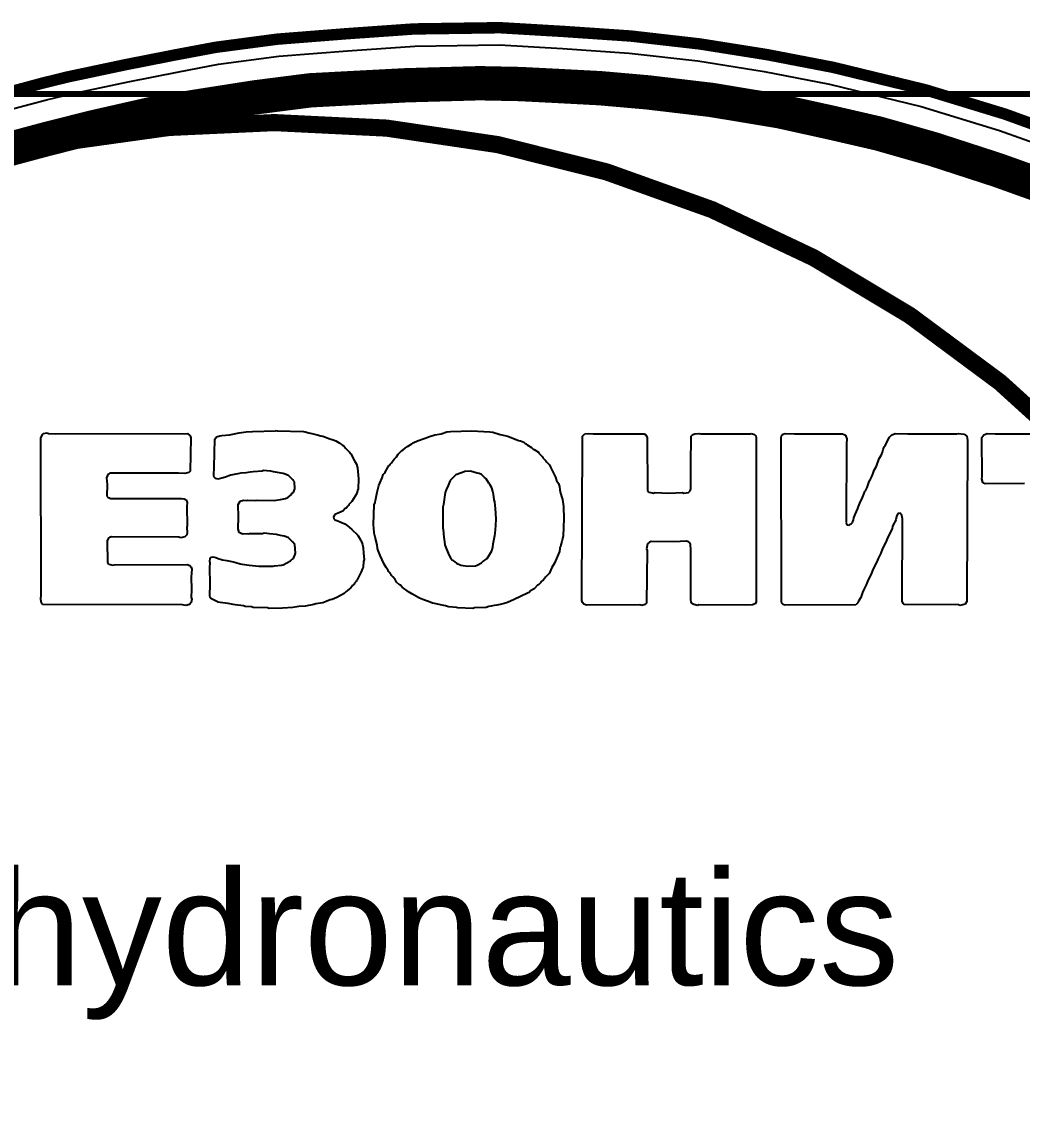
# Model space of a CAD drawing. Header units: inches. Extents: x -21.6 to 21.4, y -24.6 to 14.5.
# Drawn here: x -3.93 to 4.81, y 4.9 to 14.5 of the extents above; entities that cross this region are included whole.
import ezdxf

# ---------------------------------------------------------------- set-up
doc = ezdxf.new("R2010")
doc.units = ezdxf.units.IN
for name, color, linetype in [('Bottom 3D Body', 56, 'Continuous'), ('Bottom Courtyard', 56, 'Continuous'), ('Bottom Layer', 5, 'Continuous'), ('Bottom Overlay', 54, 'Continuous'), ('Mechanical 4', 56, 'Continuous'), ('Top Layer', 1, 'Continuous'), ('Top Overlay', 2, 'Continuous'), ('Top Solder', 216, 'Continuous')]:
    doc.layers.add(name, color=color, linetype=linetype)
doc.styles.add('Arial', font='', dxfattribs={"height": 0.2})
doc.styles.get('Arial').set_extended_font_data('Arial')

# ---------------------------------------------------------------- blocks, each defined once
blk = doc.blocks.new('CR2032_VAY3_15_2_B_60')
at = {"layer": 'Bottom 3D Body'}
blk.add_lwpolyline([(10, 0, 0.127, 0.127, 1), (-10, 0, 0.127, 0.127, 1)], format="xyseb", close=True, dxfattribs=at)
at = {"layer": 'Bottom Courtyard'}
blk.add_lwpolyline([(11.269, -10.25, 0.05, 0.05, 0), (-11.169, -10.25, 0.05, 0.05, 0)], format="xyseb", dxfattribs=at)
at = {"layer": 'Bottom Overlay'}
for points in [[(0, -10, 0.15, 0.15, -1), (0, 10, 0.15, 0.15, 0)], [(10.0003, 0.0001, 0.15, 0.15, -0.414214), (0.0002, -10, 0.15, 0.15, 0)]]:
    blk.add_lwpolyline(points, format="xyseb", dxfattribs=at)
for points in [[(-0.0375, -10, 0.075, 0.075, 1), (0.0375, -10, 0.075, 0.075, 1)], [(-0.0373, -10, 0.075, 0.075, 1), (0.0377, -10, 0.075, 0.075, 1)]]:
    blk.add_lwpolyline(points, format="xyseb", close=True, dxfattribs=at)

msp = doc.modelspace()

# ---------------------------------------------------------------- linework, layer by layer
at = {"layer": 'Bottom Layer'}
for p, q in [((-1.0989, 14.4013), (-0.5026, 14.4433)), ((-0.5026, 14.4433), (0.2451, 14.4542)), ((0.2451, 14.4542), (0.8031, 14.4214)), ((0.8031, 14.4214), (1.3903, 14.3813)), ((-2.2386, 14.2828), (-1.7007, 14.3539)), ((-1.7007, 14.3539), (-1.0989, 14.4013)), ((1.3903, 14.3813), (1.9957, 14.312)), ((1.9957, 14.312), (2.5811, 14.219)), ((-3.0337, 14.1296), (-2.5888, 14.2171)), ((-2.5888, 14.2171), (-2.2386, 14.2828)), ((2.5811, 14.219), (3.1592, 14.1077)), ((-3.5334, 14.0238), (-3.0337, 14.1296)), ((-3.7559, 13.9691), (-3.5334, 14.0238)), ((3.1592, 14.1077), (3.9688, 13.9108)), ((-4.0458, 13.8907), (-3.7559, 13.9691)), ((3.9688, 13.9108), (4.6618, 13.6992)), ((4.6618, 13.6992), (5.4222, 13.4239))]:
    msp.add_line(p, q, dxfattribs=at)
at = {"layer": 'Mechanical 4'}
for points in [[(-0.5026, 14.4433, 0.1, 0.1, 0), (0.2451, 14.4542, 0.1, 0.1, 0)], [(0.2451, 14.4542, 0.1, 0.1, 0), (0.8031, 14.4214, 0.1, 0.1, 0)], [(-1.7007, 14.3539, 0.1, 0.1, 0), (-1.0989, 14.4013, 0.1, 0.1, 0)], [(-1.0989, 14.4013, 0.1, 0.1, 0), (-0.5026, 14.4433, 0.1, 0.1, 0)], [(0.8031, 14.4214, 0.1, 0.1, 0), (1.3903, 14.3813, 0.1, 0.1, 0)], [(1.3903, 14.3813, 0.1, 0.1, 0), (1.9957, 14.312, 0.1, 0.1, 0)], [(-2.5888, 14.2171, 0.1, 0.1, 0), (-2.2386, 14.2828, 0.1, 0.1, 0)], [(-2.2386, 14.2828, 0.1, 0.1, 0), (-1.7007, 14.3539, 0.1, 0.1, 0)], [(1.9957, 14.312, 0.1, 0.1, 0), (2.5811, 14.219, 0.1, 0.1, 0)], [(-3.0337, 14.1296, 0.1, 0.1, 0), (-2.5888, 14.2171, 0.1, 0.1, 0)], [(2.5811, 14.219, 0.1, 0.1, 0), (3.1592, 14.1077, 0.1, 0.1, 0)], [(-3.5334, 14.0238, 0.1, 0.1, 0), (-3.0337, 14.1296, 0.1, 0.1, 0)], [(3.1592, 14.1077, 0.1, 0.1, 0), (3.9688, 13.9108, 0.1, 0.1, 0)], [(-3.7559, 13.9691, 0.1, 0.1, 0), (-3.5334, 14.0238, 0.1, 0.1, 0)], [(-4.0458, 13.8907, 0.1, 0.1, 0), (-3.7559, 13.9691, 0.1, 0.1, 0)], [(3.9688, 13.9108, 0.1, 0.1, 0), (4.6618, 13.6992, 0.1, 0.1, 0)], [(4.6618, 13.6992, 0.1, 0.1, 0), (5.4222, 13.4239, 0.1, 0.1, 0)]]:
    msp.add_lwpolyline(points, format="xyseb", dxfattribs=at)
for points in [[(0.2201, 14.4542, 0.05, 0.05, 1), (0.2701, 14.4542, 0.05, 0.05, 1)], [(0.2201, 14.4542, 0.05, 0.05, 1), (0.2701, 14.4542, 0.05, 0.05, 1)], [(-1.1239, 14.4013, 0.05, 0.05, 1), (-1.0739, 14.4013, 0.05, 0.05, 1)], [(-1.1239, 14.4013, 0.05, 0.05, 1), (-1.0739, 14.4013, 0.05, 0.05, 1)], [(-0.5276, 14.4433, 0.05, 0.05, 1), (-0.4776, 14.4433, 0.05, 0.05, 1)], [(-0.5276, 14.4433, 0.05, 0.05, 1), (-0.4776, 14.4433, 0.05, 0.05, 1)], [(0.7781, 14.4214, 0.05, 0.05, 1), (0.8281, 14.4214, 0.05, 0.05, 1)], [(0.7781, 14.4214, 0.05, 0.05, 1), (0.8281, 14.4214, 0.05, 0.05, 1)], [(1.3653, 14.3813, 0.05, 0.05, 1), (1.4153, 14.3813, 0.05, 0.05, 1)], [(1.3653, 14.3813, 0.05, 0.05, 1), (1.4153, 14.3813, 0.05, 0.05, 1)], [(-2.2636, 14.2828, 0.05, 0.05, 1), (-2.2136, 14.2828, 0.05, 0.05, 1)], [(-2.2636, 14.2828, 0.05, 0.05, 1), (-2.2136, 14.2828, 0.05, 0.05, 1)], [(-1.7257, 14.3539, 0.05, 0.05, 1), (-1.6757, 14.3539, 0.05, 0.05, 1)], [(-1.7257, 14.3539, 0.05, 0.05, 1), (-1.6757, 14.3539, 0.05, 0.05, 1)], [(1.9707, 14.312, 0.05, 0.05, 1), (2.0207, 14.312, 0.05, 0.05, 1)], [(1.9707, 14.312, 0.05, 0.05, 1), (2.0207, 14.312, 0.05, 0.05, 1)], [(-2.6138, 14.2171, 0.05, 0.05, 1), (-2.5638, 14.2171, 0.05, 0.05, 1)], [(-2.6138, 14.2171, 0.05, 0.05, 1), (-2.5638, 14.2171, 0.05, 0.05, 1)], [(2.5561, 14.219, 0.05, 0.05, 1), (2.6061, 14.219, 0.05, 0.05, 1)], [(2.5561, 14.219, 0.05, 0.05, 1), (2.6061, 14.219, 0.05, 0.05, 1)], [(-3.0587, 14.1296, 0.05, 0.05, 1), (-3.0087, 14.1296, 0.05, 0.05, 1)], [(-3.0587, 14.1296, 0.05, 0.05, 1), (-3.0087, 14.1296, 0.05, 0.05, 1)], [(3.1342, 14.1077, 0.05, 0.05, 1), (3.1842, 14.1077, 0.05, 0.05, 1)], [(3.1342, 14.1077, 0.05, 0.05, 1), (3.1842, 14.1077, 0.05, 0.05, 1)], [(-3.5584, 14.0238, 0.05, 0.05, 1), (-3.5084, 14.0238, 0.05, 0.05, 1)], [(-3.5584, 14.0238, 0.05, 0.05, 1), (-3.5084, 14.0238, 0.05, 0.05, 1)], [(-3.7809, 13.9691, 0.05, 0.05, 1), (-3.7309, 13.9691, 0.05, 0.05, 1)], [(-3.7809, 13.9691, 0.05, 0.05, 1), (-3.7309, 13.9691, 0.05, 0.05, 1)], [(3.9438, 13.9108, 0.05, 0.05, 1), (3.9938, 13.9108, 0.05, 0.05, 1)], [(3.9438, 13.9108, 0.05, 0.05, 1), (3.9938, 13.9108, 0.05, 0.05, 1)], [(4.6368, 13.6992, 0.05, 0.05, 1), (4.6868, 13.6992, 0.05, 0.05, 1)], [(4.6368, 13.6992, 0.05, 0.05, 1), (4.6868, 13.6992, 0.05, 0.05, 1)]]:
    msp.add_lwpolyline(points, format="xyseb", close=True, dxfattribs=at)
at = {"layer": 'Top Layer'}
for p, q in [((-1.0989, 14.4013), (-0.5026, 14.4433)), ((-0.5026, 14.4433), (0.2451, 14.4542)), ((0.2451, 14.4542), (0.8031, 14.4214)), ((0.8031, 14.4214), (1.3903, 14.3813)), ((-2.2386, 14.2828), (-1.7007, 14.3539)), ((-1.7007, 14.3539), (-1.0989, 14.4013)), ((1.3903, 14.3813), (1.9957, 14.312)), ((1.9957, 14.312), (2.5811, 14.219)), ((-3.0337, 14.1296), (-2.5888, 14.2171)), ((-2.5888, 14.2171), (-2.2386, 14.2828)), ((2.5811, 14.219), (3.1592, 14.1077)), ((-3.5334, 14.0238), (-3.0337, 14.1296)), ((-3.7559, 13.9691), (-3.5334, 14.0238)), ((3.1592, 14.1077), (3.9688, 13.9108)), ((-4.0458, 13.8907), (-3.7559, 13.9691)), ((3.9688, 13.9108), (4.6618, 13.6992)), ((4.6618, 13.6992), (5.4222, 13.4239))]:
    msp.add_line(p, q, dxfattribs=at)
at = {"layer": 'Top Overlay'}
for p, q in [((-1.685, 14.2047), (-1.0875, 14.2517)), ((-1.0875, 14.2517), (-0.4963, 14.2933)), ((-0.4963, 14.2933), (0.2418, 14.3041)), ((0.2418, 14.3041), (0.7935, 14.2717)), ((0.7935, 14.2717), (1.3767, 14.2318)), ((1.3767, 14.2318), (1.9754, 14.1633)), ((-2.5604, 14.0698), (-2.215, 14.1346)), ((-2.215, 14.1346), (-1.685, 14.2047)), ((1.9754, 14.1633), (2.5551, 14.0712)), ((-3.0036, 13.9826), (-2.5604, 14.0698)), ((2.5551, 14.0712), (3.1272, 13.9611)), ((-3.4999, 13.8776), (-3.0036, 13.9826)), ((-1.1263, 13.929), (-1.1481, 13.9217)), ((-0.8491, 13.9363), (-1.1263, 13.929)), ((-0.8272, 13.9436), (-0.8491, 13.9363)), ((-0.5792, 13.9509), (-0.8272, 13.9436)), ((-0.5573, 13.9582), (-0.5792, 13.9509)), ((-0.1196, 13.9655), (-0.5573, 13.9582)), ((-0.0978, 13.9728), (-0.1196, 13.9655)), ((0.0664, 13.9691), (-0.0978, 13.9728)), ((0.4238, 13.9618), (0.0664, 13.9691)), ((0.6536, 13.9509), (0.4238, 13.9618)), ((0.7703, 13.9436), (0.6536, 13.9509)), ((1.124, 13.9254), (0.7703, 13.9436)), ((3.1272, 13.9611), (3.9292, 13.766)), ((-3.7183, 13.8239), (-3.4999, 13.8776)), ((-1.9615, 13.8378), (-2.1073, 13.8232)), ((-1.8958, 13.8451), (-1.9615, 13.8378)), ((-1.8083, 13.8524), (-1.8958, 13.8451)), ((-1.7426, 13.8597), (-1.8083, 13.8524)), ((-1.6843, 13.867), (-1.7426, 13.8597)), ((-1.4946, 13.8962), (-1.6843, 13.867)), ((-1.4509, 13.9035), (-1.4946, 13.8962)), ((-1.3706, 13.9108), (-1.4509, 13.9035)), ((-1.1481, 13.9217), (-1.3706, 13.9108)), ((1.3903, 13.9071), (1.124, 13.9254)), ((1.5398, 13.8889), (1.3903, 13.9071)), ((1.6274, 13.8743), (1.5398, 13.8889)), ((1.7222, 13.8597), (1.6274, 13.8743)), ((1.8024, 13.8524), (1.7222, 13.8597)), ((1.8754, 13.8451), (1.8024, 13.8524)), ((1.9556, 13.8378), (1.8754, 13.8451)), ((2.0213, 13.8305), (1.9556, 13.8378)), ((2.0942, 13.8232), (2.0213, 13.8305)), ((-4.0035, 13.7468), (-3.7183, 13.8239)), ((-2.5158, 13.7503), (-2.7128, 13.7211)), ((-2.4319, 13.7612), (-2.5158, 13.7503)), ((-2.3444, 13.7758), (-2.4319, 13.7612)), ((-2.3043, 13.7868), (-2.3444, 13.7758)), ((-2.2751, 13.7941), (-2.3043, 13.7868)), ((-2.2022, 13.8087), (-2.2751, 13.7941)), ((-2.1073, 13.8232), (-2.2022, 13.8087)), ((2.1526, 13.8159), (2.0942, 13.8232)), ((2.1963, 13.8087), (2.1526, 13.8159)), ((2.2693, 13.7941), (2.1963, 13.8087)), ((2.3276, 13.7795), (2.2693, 13.7941)), ((2.3641, 13.7722), (2.3276, 13.7795)), ((2.4334, 13.7612), (2.3641, 13.7722)), ((2.4626, 13.7539), (2.4334, 13.7612)), ((2.5355, 13.7467), (2.4626, 13.7539)), ((2.6887, 13.7248), (2.5355, 13.7467)), ((3.9292, 13.766), (4.6144, 13.5569)), ((-3.0665, 13.6445), (-3.1869, 13.619)), ((-3.0155, 13.6518), (-3.0665, 13.6445)), ((-2.9863, 13.6591), (-3.0155, 13.6518)), ((-2.8988, 13.6737), (-2.9863, 13.6591)), ((-2.8404, 13.6883), (-2.8988, 13.6737)), ((-2.7784, 13.7065), (-2.8404, 13.6883)), ((-2.7492, 13.7138), (-2.7784, 13.7065)), ((-2.7128, 13.7211), (-2.7492, 13.7138)), ((2.7179, 13.7175), (2.6887, 13.7248)), ((2.7689, 13.7029), (2.7179, 13.7175)), ((2.8273, 13.6883), (2.7689, 13.7029)), ((2.8674, 13.6774), (2.8273, 13.6883)), ((2.9367, 13.6664), (2.8674, 13.6774)), ((2.9659, 13.6591), (2.9367, 13.6664)), ((3.1263, 13.6299), (2.9659, 13.6591)), ((-3.5079, 13.5461), (-3.5662, 13.5315)), ((-3.4714, 13.5533), (-3.5079, 13.5461)), ((-3.4276, 13.5606), (-3.4714, 13.5533)), ((-3.3583, 13.5716), (-3.4276, 13.5606)), ((-3.2708, 13.5935), (-3.3583, 13.5716)), ((-3.1869, 13.619), (-3.2708, 13.5935)), ((3.1774, 13.6154), (3.1263, 13.6299)), ((3.2394, 13.5971), (3.1774, 13.6154)), ((3.2978, 13.5825), (3.2394, 13.5971)), ((3.3342, 13.5752), (3.2978, 13.5825)), ((3.3962, 13.5643), (3.3342, 13.5752)), ((3.4254, 13.557), (3.3962, 13.5643)), ((3.5129, 13.5424), (3.4254, 13.557)), ((3.5968, 13.5169), (3.5129, 13.5424)), ((4.6144, 13.5569), (5.3674, 13.2842)), ((-3.8543, 13.4549), (-3.8945, 13.4439)), ((-3.8252, 13.4622), (-3.8543, 13.4549)), ((-3.7741, 13.4695), (-3.8252, 13.4622)), ((-3.7449, 13.4768), (-3.7741, 13.4695)), ((-3.6939, 13.4841), (-3.7449, 13.4768)), ((-3.6428, 13.4986), (-3.6939, 13.4841)), ((-3.6027, 13.5169), (-3.6428, 13.4986)), ((-3.5662, 13.5315), (-3.6027, 13.5169)), ((3.6771, 13.4877), (3.5968, 13.5169)), ((3.75, 13.4731), (3.6771, 13.4877)), ((3.812, 13.4622), (3.75, 13.4731)), ((3.8412, 13.4549), (3.812, 13.4622)), ((3.9251, 13.4293), (3.8412, 13.4549)), ((-3.9309, 13.4293), (-3.9783, 13.4111)), ((-3.8945, 13.4439), (-3.9309, 13.4293)), ((3.998, 13.4002), (3.9251, 13.4293)), ((4.0345, 13.3929), (3.998, 13.4002)), ((4.0819, 13.3819), (4.0345, 13.3929)), ((4.133, 13.3673), (4.0819, 13.3819)), ((4.1621, 13.36), (4.133, 13.3673)), ((4.2096, 13.3418), (4.1621, 13.36)), ((4.246, 13.3272), (4.2096, 13.3418)), ((4.3263, 13.2981), (4.246, 13.3272)), ((4.3737, 13.2871), (4.3263, 13.2981)), ((4.4612, 13.2652), (4.3737, 13.2871)), ((4.5378, 13.2324), (4.4612, 13.2652)), ((4.5962, 13.2105), (4.5378, 13.2324)), ((4.6436, 13.1996), (4.5962, 13.2105)), ((4.7311, 13.1777), (4.6436, 13.1996)), ((4.7712, 13.1595), (4.7311, 13.1777)), ((4.815, 13.1376), (4.7712, 13.1595))]:
    msp.add_line(p, q, dxfattribs=at)
for points in [[(-0.5792, 13.9509, 0.3, 0.3, 0), (0.0664, 13.9691, 0.3, 0.3, 0)], [(0.0664, 13.9691, 0.3, 0.3, 0), (0.4238, 13.9618, 0.3, 0.3, 0)], [(-1.8958, 13.8451, 0.3, 0.3, 0), (-1.4107, 13.9071, 0.3, 0.3, 0)], [(-1.4107, 13.9071, 0.3, 0.3, 0), (-0.5792, 13.9509, 0.3, 0.3, 0)], [(0.4238, 13.9618, 0.3, 0.3, 0), (0.7119, 13.9472, 0.3, 0.3, 0)], [(0.7119, 13.9472, 0.3, 0.3, 0), (1.124, 13.9254, 0.3, 0.3, 0)], [(1.124, 13.9254, 0.3, 0.3, 0), (1.5398, 13.8889, 0.3, 0.3, 0)], [(1.5398, 13.8889, 0.3, 0.3, 0), (2.0942, 13.8232, 0.3, 0.3, 0)], [(-2.4319, 13.7612, 0.3, 0.3, 0), (-1.8958, 13.8451, 0.3, 0.3, 0)], [(2.0942, 13.8232, 0.3, 0.3, 0), (2.6887, 13.7248, 0.3, 0.3, 0)], [(-3.3146, 13.5825, 0.3, 0.3, 0), (-2.8094, 13.6974, 0.3, 0.3, 0)], [(-2.8094, 13.6974, 0.3, 0.3, 0), (-2.4319, 13.7612, 0.3, 0.3, 0)], [(2.6887, 13.7248, 0.3, 0.3, 0), (3.1519, 13.6226, 0.3, 0.3, 0)], [(3.1519, 13.6226, 0.3, 0.3, 0), (3.5549, 13.5296, 0.3, 0.3, 0)], [(-3.7194, 13.4804, 0.3, 0.3, 0), (-3.3146, 13.5825, 0.3, 0.3, 0)], [(3.5549, 13.5296, 0.3, 0.3, 0), (4.0345, 13.3929, 0.3, 0.3, 0)], [(-4.1333, 13.3692, 0.3, 0.3, 0), (-3.7194, 13.4804, 0.3, 0.3, 0)], [(4.0345, 13.3929, 0.3, 0.3, 0), (4.5962, 13.2105, 0.3, 0.3, 0)], [(4.5962, 13.2105, 0.3, 0.3, 0), (5.1359, 13.0172, 0.3, 0.3, 0)]]:
    msp.add_lwpolyline(points, format="xyseb", dxfattribs=at)
for points in [[(-0.0086, 13.9691, 0.15, 0.15, 1), (0.1414, 13.9691, 0.15, 0.15, 1)], [(-0.0086, 13.9691, 0.15, 0.15, 1), (0.1414, 13.9691, 0.15, 0.15, 1)], [(-1.4857, 13.9071, 0.15, 0.15, 1), (-1.3357, 13.9071, 0.15, 0.15, 1)], [(-1.4857, 13.9071, 0.15, 0.15, 1), (-1.3357, 13.9071, 0.15, 0.15, 1)], [(-0.6542, 13.9509, 0.15, 0.15, 1), (-0.5042, 13.9509, 0.15, 0.15, 1)], [(-0.6542, 13.9509, 0.15, 0.15, 1), (-0.5042, 13.9509, 0.15, 0.15, 1)], [(0.3488, 13.9618, 0.15, 0.15, 1), (0.4988, 13.9618, 0.15, 0.15, 1)], [(0.3488, 13.9618, 0.15, 0.15, 1), (0.4988, 13.9618, 0.15, 0.15, 1)], [(0.6369, 13.9472, 0.15, 0.15, 1), (0.7869, 13.9472, 0.15, 0.15, 1)], [(0.6369, 13.9472, 0.15, 0.15, 1), (0.7869, 13.9472, 0.15, 0.15, 1)], [(1.0491, 13.9254, 0.15, 0.15, 1), (1.199, 13.9254, 0.15, 0.15, 1)], [(1.0491, 13.9254, 0.15, 0.15, 1), (1.199, 13.9254, 0.15, 0.15, 1)], [(1.4648, 13.8889, 0.15, 0.15, 1), (1.6148, 13.8889, 0.15, 0.15, 1)], [(1.4648, 13.8889, 0.15, 0.15, 1), (1.6148, 13.8889, 0.15, 0.15, 1)], [(-1.9708, 13.8451, 0.15, 0.15, 1), (-1.8208, 13.8451, 0.15, 0.15, 1)], [(-1.9708, 13.8451, 0.15, 0.15, 1), (-1.8208, 13.8451, 0.15, 0.15, 1)], [(2.0192, 13.8232, 0.15, 0.15, 1), (2.1692, 13.8232, 0.15, 0.15, 1)], [(2.0192, 13.8232, 0.15, 0.15, 1), (2.1692, 13.8232, 0.15, 0.15, 1)], [(-2.8844, 13.6974, 0.15, 0.15, 1), (-2.7344, 13.6974, 0.15, 0.15, 1)], [(-2.8844, 13.6974, 0.15, 0.15, 1), (-2.7344, 13.6974, 0.15, 0.15, 1)], [(-2.5069, 13.7612, 0.15, 0.15, 1), (-2.3569, 13.7612, 0.15, 0.15, 1)], [(-2.5069, 13.7612, 0.15, 0.15, 1), (-2.3569, 13.7612, 0.15, 0.15, 1)], [(2.6137, 13.7248, 0.15, 0.15, 1), (2.7637, 13.7248, 0.15, 0.15, 1)], [(2.6137, 13.7248, 0.15, 0.15, 1), (2.7637, 13.7248, 0.15, 0.15, 1)], [(3.0769, 13.6226, 0.15, 0.15, 1), (3.2269, 13.6226, 0.15, 0.15, 1)], [(3.0769, 13.6226, 0.15, 0.15, 1), (3.2269, 13.6226, 0.15, 0.15, 1)], [(-3.3896, 13.5825, 0.15, 0.15, 1), (-3.2396, 13.5825, 0.15, 0.15, 1)], [(-3.3896, 13.5825, 0.15, 0.15, 1), (-3.2396, 13.5825, 0.15, 0.15, 1)], [(3.4799, 13.5296, 0.15, 0.15, 1), (3.6299, 13.5296, 0.15, 0.15, 1)], [(3.4799, 13.5296, 0.15, 0.15, 1), (3.6299, 13.5296, 0.15, 0.15, 1)], [(-3.7944, 13.4804, 0.15, 0.15, 1), (-3.6444, 13.4804, 0.15, 0.15, 1)], [(-3.7944, 13.4804, 0.15, 0.15, 1), (-3.6444, 13.4804, 0.15, 0.15, 1)], [(3.9595, 13.3929, 0.15, 0.15, 1), (4.1095, 13.3929, 0.15, 0.15, 1)], [(3.9595, 13.3929, 0.15, 0.15, 1), (4.1095, 13.3929, 0.15, 0.15, 1)], [(4.5212, 13.2105, 0.15, 0.15, 1), (4.6712, 13.2105, 0.15, 0.15, 1)], [(4.5212, 13.2105, 0.15, 0.15, 1), (4.6712, 13.2105, 0.15, 0.15, 1)]]:
    msp.add_lwpolyline(points, format="xyseb", close=True, dxfattribs=at)
at = {"layer": 'Top Solder'}
for p, q in [((-3.7666, 10.8712), (-3.7491, 10.9019)), ((-3.7645, 9.5025), (-3.7666, 10.8712)), ((-3.7491, 10.9019), (-3.7426, 10.9085)), ((-3.7426, 10.9085), (-3.7119, 10.9128)), ((-3.7119, 10.9128), (-3.6988, 10.9085)), ((-3.6988, 10.9085), (-3.6352, 10.9063)), ((-3.6352, 10.9063), (-2.4855, 10.9085)), ((-2.4855, 10.9085), (-2.4615, 10.8888)), ((-2.4615, 10.8888), (-2.4571, 10.8712)), ((-2.4571, 10.8712), (-2.4615, 10.5778)), ((-2.2512, 10.6128), (-2.2468, 10.8581)), ((-2.2468, 10.8581), (-2.2315, 10.8778)), ((-2.2315, 10.8778), (-2.2009, 10.8866)), ((-2.2009, 10.8866), (-2.1833, 10.8909)), ((-2.1833, 10.8909), (-2.1176, 10.8953)), ((-2.1176, 10.8953), (-2.1045, 10.8997)), ((-2.1045, 10.8997), (-2.0322, 10.915)), ((-2.0322, 10.915), (-1.9731, 10.9216)), ((-1.9731, 10.9216), (-1.9162, 10.926)), ((-1.9162, 10.926), (-1.7169, 10.9326)), ((-1.7169, 10.9326), (-1.7147, 10.9347)), ((-1.7147, 10.9347), (-1.7016, 10.9304)), ((-1.7016, 10.9304), (-1.4694, 10.926)), ((-1.4694, 10.926), (-1.4563, 10.9216)), ((-1.4563, 10.9216), (-1.4234, 10.915)), ((-1.4234, 10.915), (-1.3862, 10.9041)), ((-1.3862, 10.9041), (-1.3512, 10.8953)), ((-1.3512, 10.8953), (-1.3183, 10.8888)), ((-1.3183, 10.8888), (-1.3008, 10.8844)), ((-1.3008, 10.8844), (-1.2789, 10.8756)), ((-1.2789, 10.8756), (-1.2417, 10.8603)), ((-1.2417, 10.8603), (-1.211, 10.8515)), ((-0.4752, 10.8428), (-0.4073, 10.8669)), ((-0.4073, 10.8669), (-0.3701, 10.8822)), ((-0.3701, 10.8822), (-0.3394, 10.8909)), ((-0.3394, 10.8909), (-0.3219, 10.8953)), ((-0.3219, 10.8953), (-0.2847, 10.9019)), ((-0.2847, 10.9019), (-0.2672, 10.9063)), ((-0.2672, 10.9063), (-0.2168, 10.9216)), ((-0.2168, 10.9216), (-0.1861, 10.926)), ((-0.1861, 10.926), (0.0022, 10.9304)), ((0.0022, 10.9304), (0.1577, 10.9238)), ((0.1577, 10.9238), (0.1839, 10.9194)), ((0.1839, 10.9194), (0.2475, 10.8997)), ((0.2475, 10.8997), (0.3153, 10.8844)), ((0.3153, 10.8844), (0.3504, 10.8712)), ((0.3504, 10.8712), (0.3876, 10.8559)), ((0.3876, 10.8559), (0.4095, 10.8471)), ((0.9636, 9.4478), (0.9679, 10.8844)), ((0.9679, 10.8844), (0.9876, 10.9041)), ((0.9876, 10.9041), (1.0183, 10.9085)), ((1.0183, 10.9085), (1.0621, 10.9041)), ((1.0621, 10.9041), (1.5067, 10.9063)), ((1.5067, 10.9063), (1.522, 10.8953)), ((1.522, 10.8953), (1.5329, 10.8712)), ((1.5329, 10.8712), (1.5373, 10.4114)), ((1.914, 10.6347), (1.9184, 10.8844)), ((1.9184, 10.8844), (1.9337, 10.8997)), ((1.9337, 10.8997), (1.9512, 10.9041)), ((1.9512, 10.9041), (1.9819, 10.9085)), ((1.9819, 10.9085), (1.9862, 10.9041)), ((1.9862, 10.9041), (1.9906, 10.9085)), ((1.9906, 10.9085), (2.0038, 10.9041)), ((2.0038, 10.9041), (2.2293, 10.9063)), ((2.2293, 10.9063), (2.433, 10.9041)), ((2.433, 10.9041), (2.4417, 10.9085)), ((2.4417, 10.9085), (2.4549, 10.9041)), ((2.4549, 10.9041), (2.4724, 10.8997)), ((2.4724, 10.8997), (2.4834, 10.8888)), ((2.4834, 10.8888), (2.4877, 10.8712)), ((2.4877, 10.8712), (2.4855, 10.8077)), ((2.7045, 10.869), (2.7089, 10.8866)), ((2.7067, 9.4434), (2.7045, 10.869)), ((2.7089, 10.8866), (2.7155, 10.8931)), ((2.7155, 10.8931), (2.7199, 10.9019)), ((2.7199, 10.9019), (2.7396, 10.9085)), ((2.7396, 10.9085), (2.8228, 10.9041)), ((2.8228, 10.9041), (3.2411, 10.9063)), ((3.2411, 10.9063), (3.2564, 10.8997)), ((3.2564, 10.8997), (3.2673, 10.8931)), ((3.2673, 10.8931), (3.2717, 10.8844)), ((3.2717, 10.8844), (3.2805, 10.8625)), ((3.2805, 10.8625), (3.2761, 10.8187)), ((3.6352, 10.845), (3.6528, 10.8756)), ((3.6528, 10.8756), (3.6725, 10.8953)), ((3.6725, 10.8953), (3.6812, 10.8997)), ((3.6812, 10.8997), (3.7031, 10.9085)), ((3.7031, 10.9085), (3.8126, 10.9041)), ((3.8126, 10.9041), (3.8411, 10.9063)), ((3.8411, 10.9063), (4.2419, 10.9041)), ((4.2419, 10.9041), (4.255, 10.9085)), ((4.255, 10.9085), (4.3054, 10.9019)), ((4.3054, 10.9019), (4.3273, 10.8844)), ((4.3273, 10.8844), (4.3316, 10.8669)), ((4.3316, 10.8669), (4.3338, 10.8471)), ((4.4608, 10.8734), (4.4762, 10.8975)), ((4.463, 10.5296), (4.4608, 10.8734)), ((4.4762, 10.8975), (4.5046, 10.9085)), ((4.5046, 10.9085), (4.5747, 10.9041)), ((4.5747, 10.9041), (6.0047, 10.9063)), ((-1.211, 10.8515), (-1.1891, 10.8428)), ((-1.1891, 10.8428), (-1.1585, 10.8252)), ((-1.1585, 10.8252), (-1.1278, 10.8033)), ((-1.1278, 10.8033), (-1.119, 10.799)), ((-1.119, 10.799), (-1.1081, 10.788)), ((-1.1081, 10.788), (-1.1037, 10.7793)), ((-1.1037, 10.7793), (-1.0687, 10.7442)), ((-0.6438, 10.7267), (-0.611, 10.7595)), ((-0.611, 10.7595), (-0.6022, 10.7639)), ((-0.6022, 10.7639), (-0.5781, 10.7836)), ((-0.5781, 10.7836), (-0.5628, 10.7946)), ((-0.5628, 10.7946), (-0.5234, 10.8165)), ((-0.5234, 10.8165), (-0.5146, 10.8252)), ((-0.5146, 10.8252), (-0.5059, 10.8296)), ((-0.5059, 10.8296), (-0.4752, 10.8428)), ((0.4095, 10.8471), (0.427, 10.8428)), ((0.427, 10.8428), (0.4555, 10.8318)), ((0.4555, 10.8318), (0.4664, 10.8209)), ((0.4664, 10.8209), (0.4752, 10.8165)), ((0.4752, 10.8165), (0.484, 10.8077)), ((0.484, 10.8077), (0.5234, 10.7858)), ((0.5234, 10.7858), (0.5365, 10.7727)), ((0.5365, 10.7727), (0.5453, 10.7683)), ((0.5453, 10.7683), (0.5825, 10.7442)), ((2.4855, 10.8077), (2.4877, 9.4347)), ((3.2761, 10.8187), (3.2739, 10.1376)), ((3.5914, 10.7442), (3.598, 10.7683)), ((3.598, 10.7683), (3.6068, 10.7902)), ((3.6068, 10.7902), (3.6133, 10.7968)), ((3.6133, 10.7968), (3.6177, 10.8055)), ((3.6177, 10.8055), (3.6352, 10.845)), ((4.3338, 10.8471), (4.3294, 9.4412)), ((-1.0687, 10.7442), (-1.0643, 10.7355)), ((-1.0643, 10.7355), (-1.0555, 10.7267)), ((-1.0555, 10.7267), (-1.0512, 10.7179)), ((-1.0512, 10.7179), (-1.0249, 10.6698)), ((-1.0249, 10.6698), (-1.0074, 10.6391)), ((-0.7008, 10.6522), (-0.6964, 10.661)), ((-0.6964, 10.661), (-0.6767, 10.6851)), ((-0.6767, 10.6851), (-0.657, 10.7048)), ((-0.657, 10.7048), (-0.6438, 10.7267)), ((0.5825, 10.7442), (0.5869, 10.7355)), ((0.5869, 10.7355), (0.6176, 10.7048)), ((0.6176, 10.7048), (0.6219, 10.696)), ((0.6219, 10.696), (0.6482, 10.6698)), ((0.6482, 10.6698), (0.6526, 10.661)), ((0.6526, 10.661), (0.6789, 10.6347)), ((3.5389, 10.6216), (3.563, 10.6895)), ((3.563, 10.6895), (3.5827, 10.7223)), ((3.5827, 10.7223), (3.5914, 10.7442)), ((-2.4724, 10.5668), (-2.5074, 10.5581)), ((-2.4615, 10.5778), (-2.4724, 10.5668)), ((-2.2556, 10.5427), (-2.2512, 10.6128)), ((-1.9709, 10.5646), (-2.0191, 10.5603)), ((-1.9359, 10.569), (-1.9709, 10.5646)), ((-1.9096, 10.5734), (-1.9359, 10.569)), ((-1.833, 10.58), (-1.9096, 10.5734)), ((-1.8198, 10.5844), (-1.833, 10.58)), ((-1.7914, 10.5822), (-1.8198, 10.5844)), ((-1.7563, 10.5778), (-1.7914, 10.5822)), ((-1.7344, 10.5734), (-1.7563, 10.5778)), ((-1.7169, 10.569), (-1.7344, 10.5734)), ((-1.649, 10.5581), (-1.7169, 10.569)), ((-1.0074, 10.6391), (-0.9986, 10.6084)), ((-0.9986, 10.6084), (-0.9898, 10.5121)), ((-0.7621, 10.5603), (-0.7577, 10.569)), ((-0.7577, 10.569), (-0.7314, 10.6172)), ((-0.7314, 10.6172), (-0.7249, 10.6282)), ((-0.7249, 10.6282), (-0.7183, 10.6303)), ((-0.7183, 10.6303), (-0.7139, 10.6391)), ((-0.7139, 10.6391), (-0.7008, 10.6522)), ((-0.081, 10.5668), (-0.0985, 10.5625)), ((-0.0591, 10.5756), (-0.081, 10.5668)), ((-0.011, 10.58), (-0.0591, 10.5756)), ((0.046, 10.5625), (-0.011, 10.58)), ((0.6789, 10.6347), (0.6876, 10.6128)), ((0.6876, 10.6128), (0.7095, 10.5734)), ((0.7095, 10.5734), (0.7314, 10.5252)), ((1.914, 10.6303), (1.914, 10.6347)), ((1.914, 10.4245), (1.914, 10.6303)), ((3.5082, 10.5603), (3.5192, 10.5887)), ((3.5192, 10.5887), (3.5389, 10.6216)), ((-3.1819, 10.5493), (-3.1929, 10.5209)), ((-3.1929, 10.5209), (-3.1885, 10.4639)), ((-3.1732, 10.5537), (-3.1819, 10.5493)), ((-3.1644, 10.5625), (-3.1732, 10.5537)), ((-3.1228, 10.5603), (-3.1644, 10.5625)), ((-2.5644, 10.5625), (-3.1228, 10.5603)), ((-2.5074, 10.5581), (-2.5644, 10.5625)), ((-2.2556, 10.5384), (-2.2556, 10.5427)), ((-2.2512, 10.5252), (-2.2556, 10.5384)), ((-2.2403, 10.5143), (-2.2512, 10.5252)), ((-2.2184, 10.5099), (-2.2403, 10.5143)), ((-2.1833, 10.5187), (-2.2184, 10.5099)), ((-2.1527, 10.5274), (-2.1833, 10.5187)), ((-2.1242, 10.5384), (-2.1527, 10.5274)), ((-2.1067, 10.5427), (-2.1242, 10.5384)), ((-2.0629, 10.5515), (-2.1067, 10.5427)), ((-2.0454, 10.5559), (-2.0629, 10.5515)), ((-2.0191, 10.5603), (-2.0454, 10.5559)), ((-1.6315, 10.5537), (-1.649, 10.5581)), ((-1.6096, 10.5449), (-1.6315, 10.5537)), ((-1.6008, 10.5406), (-1.6096, 10.5449)), ((-1.5636, 10.5033), (-1.6008, 10.5406)), ((-1.5592, 10.4946), (-1.5636, 10.5033)), ((-1.5505, 10.4858), (-1.5592, 10.4946)), ((-1.5461, 10.4245), (-1.5505, 10.4858)), ((-0.9898, 10.5121), (-0.9942, 10.4245)), ((-0.8125, 10.453), (-0.8037, 10.4749)), ((-0.8037, 10.4749), (-0.784, 10.5209)), ((-0.784, 10.5209), (-0.773, 10.5493)), ((-0.773, 10.5493), (-0.7621, 10.5603)), ((-0.1883, 10.4989), (-0.2059, 10.4552)), ((-0.1402, 10.5471), (-0.1883, 10.4989)), ((-0.0985, 10.5625), (-0.1402, 10.5471)), ((0.0635, 10.5581), (0.046, 10.5625)), ((0.0854, 10.5493), (0.0635, 10.5581)), ((0.1117, 10.523), (0.0854, 10.5493)), ((0.1204, 10.5187), (0.1117, 10.523)), ((0.127, 10.5121), (0.1204, 10.5187)), ((0.1489, 10.4727), (0.127, 10.5121)), ((0.1577, 10.4639), (0.1489, 10.4727)), ((0.7314, 10.5252), (0.7424, 10.4968)), ((0.7424, 10.4968), (0.7599, 10.4705)), ((0.7599, 10.4705), (0.7665, 10.4464)), ((3.4557, 10.4376), (3.471, 10.4792)), ((3.471, 10.4792), (3.4798, 10.5011)), ((3.4798, 10.5011), (3.4863, 10.5077)), ((3.4863, 10.5077), (3.4995, 10.5384)), ((3.4995, 10.5384), (3.5082, 10.5603)), ((4.4587, 10.5121), (4.463, 10.5296)), ((4.4674, 10.4814), (4.4587, 10.5121)), ((4.474, 10.4749), (4.4674, 10.4814)), ((4.4893, 10.4683), (4.474, 10.4749)), ((4.8331, 10.4705), (4.4893, 10.4683)), ((-3.1885, 10.4639), (-3.1907, 10.361)), ((-1.5921, 10.361), (-1.5767, 10.3763)), ((-1.5767, 10.3763), (-1.5724, 10.3851)), ((-1.5724, 10.3851), (-1.5658, 10.3916)), ((-1.5658, 10.3916), (-1.5592, 10.3938)), ((-1.5592, 10.3938), (-1.5548, 10.4026)), ((-1.5548, 10.4026), (-1.5461, 10.4245)), ((-1.0052, 10.3829), (-1.049, 10.3128)), ((-0.9986, 10.4114), (-1.0052, 10.3829)), ((-0.9942, 10.4245), (-0.9986, 10.4114)), ((-0.8409, 10.3238), (-0.8256, 10.396)), ((-0.8256, 10.396), (-0.8212, 10.4179)), ((-0.8212, 10.4179), (-0.8125, 10.453)), ((-0.2321, 10.3938), (-0.2475, 10.2865)), ((-0.2234, 10.4157), (-0.2321, 10.3938)), ((-0.2059, 10.4552), (-0.2234, 10.4157)), ((0.1752, 10.4333), (0.1577, 10.4639)), ((0.1839, 10.4026), (0.1752, 10.4333)), ((0.1905, 10.3785), (0.1839, 10.4026)), ((0.1971, 10.3281), (0.1905, 10.3785)), ((0.7665, 10.4464), (0.7708, 10.4157)), ((0.7708, 10.4157), (0.7774, 10.3873)), ((0.7774, 10.3873), (0.7884, 10.35)), ((1.5373, 10.4114), (1.5483, 10.396)), ((1.5483, 10.396), (1.5658, 10.3916)), ((1.5658, 10.3916), (1.5877, 10.3873)), ((1.5877, 10.3873), (1.6008, 10.3916)), ((1.6008, 10.3916), (1.7235, 10.3873)), ((1.7235, 10.3873), (1.8417, 10.3916)), ((1.8417, 10.3916), (1.8549, 10.3873)), ((1.8549, 10.3873), (1.8943, 10.3916)), ((1.8943, 10.3916), (1.9096, 10.407)), ((1.9096, 10.407), (1.914, 10.4245)), ((3.4163, 10.35), (3.4272, 10.3785)), ((3.4272, 10.3785), (3.436, 10.4004)), ((3.436, 10.4004), (3.4425, 10.407)), ((3.4425, 10.407), (3.4557, 10.4376)), ((-3.1907, 10.361), (-3.1776, 10.3478)), ((-3.1776, 10.3478), (-3.1557, 10.3391)), ((-3.1557, 10.3391), (-2.6257, 10.3391)), ((-2.6257, 10.3391), (-2.5359, 10.3413)), ((-2.5359, 10.3413), (-2.514, 10.3369)), ((-2.514, 10.3369), (-2.4965, 10.3281)), ((-2.4965, 10.3281), (-2.4877, 10.3062)), ((-2.4877, 10.3062), (-2.4899, 10.269)), ((-2.041, 10.2887), (-2.0257, 10.3172)), ((-2.0388, 10.177), (-2.041, 10.2887)), ((-2.0257, 10.3172), (-1.995, 10.3259)), ((-1.995, 10.3259), (-1.9731, 10.3216)), ((-1.9731, 10.3216), (-1.96, 10.3259)), ((-1.96, 10.3259), (-1.8899, 10.3216)), ((-1.8899, 10.3216), (-1.8768, 10.3259)), ((-1.8768, 10.3259), (-1.7235, 10.3216)), ((-1.7235, 10.3216), (-1.7103, 10.3259)), ((-1.7103, 10.3259), (-1.6731, 10.3325)), ((-1.6731, 10.3325), (-1.6293, 10.3413)), ((-1.6293, 10.3413), (-1.6074, 10.35)), ((-1.6074, 10.35), (-1.5921, 10.361)), ((-1.0774, 10.28), (-1.0862, 10.2712)), ((-1.0731, 10.2887), (-1.0774, 10.28)), ((-1.049, 10.3128), (-1.0731, 10.2887)), ((-0.8584, 10.1135), (-0.8541, 10.2843)), ((-0.8541, 10.2843), (-0.8453, 10.3062)), ((-0.8453, 10.3062), (-0.8409, 10.3238)), ((-0.2475, 10.2865), (-0.2518, 10.2646)), ((0.2015, 10.3106), (0.1971, 10.3281)), ((0.208, 10.2515), (0.2015, 10.3106)), ((0.7884, 10.35), (0.7927, 10.3325)), ((0.7927, 10.3325), (0.8015, 10.2712)), ((3.3812, 10.2712), (3.3922, 10.2997)), ((3.3922, 10.2997), (3.4163, 10.35)), ((-2.4899, 10.269), (-2.4877, 10.1004)), ((-1.1957, 10.2011), (-1.2088, 10.1792)), ((-1.1672, 10.2121), (-1.1957, 10.2011)), ((-1.1366, 10.2252), (-1.1672, 10.2121)), ((-1.1278, 10.2296), (-1.1366, 10.2252)), ((-1.1059, 10.2515), (-1.1278, 10.2296)), ((-1.0971, 10.2559), (-1.1059, 10.2515)), ((-1.0906, 10.2624), (-1.0971, 10.2559)), ((-1.0862, 10.2712), (-1.0906, 10.2624)), ((-0.2518, 10.2646), (-0.254, 10.0829)), ((0.2146, 10.1617), (0.208, 10.2515)), ((0.8015, 10.2712), (0.8059, 10.1617)), ((3.3418, 10.1705), (3.3527, 10.1989)), ((3.3527, 10.1989), (3.3768, 10.2537)), ((3.3768, 10.2537), (3.3812, 10.2712)), ((3.7141, 10.1836), (3.7075, 10.1551)), ((3.725, 10.2077), (3.7141, 10.1836)), ((3.7469, 10.2121), (3.725, 10.2077)), ((3.7601, 10.1902), (3.7469, 10.2121)), ((3.7645, 10.1639), (3.7601, 10.1902)), ((-2.4877, 10.1004), (-2.4921, 10.0872)), ((-2.4921, 10.0872), (-2.4877, 10.0434)), ((-2.041, 10.0741), (-2.0388, 10.177)), ((-1.2088, 10.1792), (-1.2045, 10.1617)), ((-1.2045, 10.1617), (-1.1979, 10.1551)), ((-1.1979, 10.1551), (-1.1694, 10.1442)), ((-1.1694, 10.1442), (-1.1453, 10.1332)), ((-1.1453, 10.1332), (-1.1103, 10.1201)), ((-1.1103, 10.1201), (-1.0862, 10.1004)), ((-1.0862, 10.1004), (-1.0709, 10.0894)), ((-1.0709, 10.0894), (-1.0468, 10.0697)), ((-0.8541, 10.0434), (-0.8584, 10.1135)), ((0.2058, 10.0347), (0.2102, 10.1048)), ((0.2102, 10.1048), (0.2146, 10.1617)), ((0.8059, 10.1617), (0.7993, 10.015)), ((3.2761, 10.1354), (3.2717, 10.131)), ((3.2717, 10.131), (3.2761, 10.1179)), ((3.2739, 10.1376), (3.2761, 10.1354)), ((3.2761, 10.1179), (3.2805, 10.1091)), ((3.2805, 10.1091), (3.3002, 10.107)), ((3.3002, 10.107), (3.309, 10.1157)), ((3.309, 10.1157), (3.3177, 10.1201)), ((3.3177, 10.1201), (3.3287, 10.131)), ((3.3287, 10.131), (3.3374, 10.1529)), ((3.3374, 10.1529), (3.3418, 10.1705)), ((3.679, 10.096), (3.6747, 10.0785)), ((3.6922, 10.1267), (3.679, 10.096)), ((3.6988, 10.1332), (3.6922, 10.1267)), ((3.7075, 10.1551), (3.6988, 10.1332)), ((3.7623, 9.4434), (3.7645, 10.1639)), ((-3.1797, 9.9909), (-3.1885, 9.969)), ((-3.1732, 9.9931), (-3.1797, 9.9909)), ((-3.1666, 9.9996), (-3.1732, 9.9931)), ((-3.1491, 10.004), (-3.1666, 9.9996)), ((-2.56, 10.0018), (-3.1491, 10.004)), ((-2.5425, 9.9975), (-2.56, 10.0018)), ((-2.5074, 10.0062), (-2.5425, 9.9975)), ((-2.4921, 10.0215), (-2.5074, 10.0062)), ((-2.4877, 10.0434), (-2.4921, 10.0215)), ((-2.0322, 10.0434), (-2.041, 10.0741)), ((-2.0038, 10.0281), (-2.0322, 10.0434)), ((-1.9643, 10.0325), (-2.0038, 10.0281)), ((-1.9512, 10.0281), (-1.9643, 10.0325)), ((-1.9424, 10.0325), (-1.9512, 10.0281)), ((-1.8746, 10.0303), (-1.9424, 10.0325)), ((-1.8286, 10.0325), (-1.8746, 10.0303)), ((-1.8154, 10.0369), (-1.8286, 10.0325)), ((-1.7673, 10.0325), (-1.8154, 10.0369)), ((-1.7081, 10.0259), (-1.7673, 10.0325)), ((-1.6731, 10.0172), (-1.7081, 10.0259)), ((-1.6402, 10.0106), (-1.6731, 10.0172)), ((-1.6227, 10.0062), (-1.6402, 10.0106)), ((-1.6008, 9.9975), (-1.6227, 10.0062)), ((-1.5658, 9.9624), (-1.6008, 9.9975)), ((-1.0468, 10.0697), (-0.9986, 10.0215)), ((-0.9986, 10.0215), (-0.9942, 10.0128)), ((-0.9942, 10.0128), (-0.9723, 9.9778)), ((-0.8497, 10.0259), (-0.8541, 10.0434)), ((-0.8431, 10.0018), (-0.8497, 10.0259)), ((-0.8278, 9.934), (-0.8431, 10.0018)), ((-0.254, 10.0829), (-0.2496, 10.0697)), ((-0.2496, 10.0697), (-0.2431, 10.0018)), ((-0.2431, 10.0018), (-0.2387, 9.9624)), ((0.1883, 9.9427), (0.2015, 10.0172)), ((0.2015, 10.0172), (0.2058, 10.0347)), ((0.7949, 9.9887), (0.7884, 9.9646)), ((0.7993, 10.015), (0.7949, 9.9887)), ((3.6747, 10.0785), (3.6309, 9.9865)), ((-3.1885, 9.969), (-3.1841, 9.7807)), ((-1.5461, 9.9383), (-1.5658, 9.9624)), ((-1.5417, 9.8639), (-1.5461, 9.9383)), ((-0.9723, 9.9778), (-0.9679, 9.969)), ((-0.9679, 9.969), (-0.9548, 9.9383)), ((-0.9548, 9.9383), (-0.9504, 9.9077)), ((-0.9504, 9.9077), (-0.946, 9.8639)), ((-0.8234, 9.9033), (-0.8278, 9.934)), ((-0.819, 9.8858), (-0.8234, 9.9033)), ((-0.2387, 9.9624), (-0.2343, 9.9361)), ((-0.2343, 9.9361), (-0.2299, 9.9186)), ((-0.2299, 9.9186), (-0.2278, 9.9164)), ((-0.2278, 9.9164), (-0.2278, 9.9121)), ((-0.2278, 9.9121), (-0.2059, 9.8639)), ((0.1752, 9.8814), (0.1839, 9.9121)), ((0.1839, 9.9121), (0.1883, 9.9427)), ((0.7708, 9.9033), (0.7665, 9.877)), ((0.7752, 9.9164), (0.7708, 9.9077)), ((0.7708, 9.9077), (0.7708, 9.9033)), ((0.7796, 9.934), (0.7752, 9.9164)), ((0.7884, 9.9646), (0.7796, 9.934)), ((1.5373, 9.9427), (1.5286, 9.8989)), ((1.5286, 9.8989), (1.5329, 9.8858)), ((1.5526, 9.958), (1.5373, 9.9427)), ((1.568, 9.9646), (1.5526, 9.958)), ((1.7673, 9.9624), (1.568, 9.9646)), ((1.8767, 9.9668), (1.7673, 9.9624)), ((1.8943, 9.9624), (1.8767, 9.9668)), ((1.9008, 9.9559), (1.8943, 9.9624)), ((1.9118, 9.9405), (1.9008, 9.9559)), ((1.9162, 9.888), (1.9118, 9.9405)), ((3.5914, 9.9033), (3.5761, 9.8617)), ((3.6199, 9.958), (3.5914, 9.9033)), ((3.6309, 9.9865), (3.6199, 9.958)), ((-2.2906, 9.7894), (-2.2863, 9.8201)), ((-2.2863, 9.8201), (-2.2797, 9.8267)), ((-2.2797, 9.8267), (-2.2622, 9.831)), ((-2.2622, 9.831), (-2.2381, 9.8245)), ((-2.2381, 9.8245), (-2.2162, 9.8157)), ((-2.2162, 9.8157), (-2.179, 9.8048)), ((-2.179, 9.8048), (-2.1417, 9.7982)), ((-2.1417, 9.7982), (-2.0979, 9.7894)), ((-1.649, 9.761), (-1.5833, 9.796)), ((-1.5833, 9.796), (-1.5745, 9.8048)), ((-1.5745, 9.8048), (-1.5658, 9.8091)), ((-1.5658, 9.8091), (-1.5592, 9.8157)), ((-1.5592, 9.8157), (-1.5548, 9.8245)), ((-1.5548, 9.8245), (-1.5461, 9.8464)), ((-1.5461, 9.8464), (-1.5417, 9.8639)), ((-0.946, 9.8639), (-0.9417, 9.8069)), ((-0.9417, 9.8069), (-0.946, 9.7894)), ((-0.8015, 9.842), (-0.819, 9.8858)), ((-0.7665, 9.7675), (-0.8015, 9.842)), ((-0.2059, 9.8639), (-0.1949, 9.8354)), ((-0.1949, 9.8354), (-0.1796, 9.8113)), ((-0.1796, 9.8113), (-0.173, 9.8048)), ((-0.173, 9.8048), (-0.1642, 9.8004)), ((-0.1642, 9.8004), (-0.1555, 9.7916)), ((0.1029, 9.7916), (0.1358, 9.8157)), ((0.1358, 9.8157), (0.1577, 9.8551)), ((0.1577, 9.8551), (0.1752, 9.8814)), ((0.7402, 9.8157), (0.7227, 9.7763)), ((0.7665, 9.877), (0.7402, 9.8157)), ((1.5329, 9.8858), (1.5286, 9.4259)), ((1.914, 9.4609), (1.9162, 9.888)), ((3.552, 9.8157), (3.5411, 9.7872)), ((3.5761, 9.8617), (3.552, 9.8157)), ((-3.1841, 9.7807), (-3.1732, 9.7653)), ((-3.1732, 9.7653), (-3.1381, 9.7566)), ((-3.1381, 9.7566), (-3.125, 9.761)), ((-3.125, 9.761), (-2.4877, 9.7631)), ((-2.4877, 9.7631), (-2.4658, 9.7544)), ((-2.4658, 9.7544), (-2.4527, 9.7412)), ((-2.4527, 9.7412), (-2.4483, 9.7237)), ((-2.4483, 9.7237), (-2.4527, 9.6536)), ((-2.2863, 9.7763), (-2.2906, 9.7894)), ((-2.2885, 9.7391), (-2.2863, 9.7763)), ((-2.2863, 9.5879), (-2.2885, 9.7391)), ((-2.0979, 9.7894), (-2.0629, 9.7807)), ((-2.0629, 9.7807), (-2.0257, 9.7697)), ((-2.0257, 9.7697), (-2.0081, 9.7653)), ((-2.0081, 9.7653), (-1.9468, 9.7566)), ((-1.9468, 9.7566), (-1.8614, 9.75)), ((-1.8614, 9.75), (-1.7366, 9.7478)), ((-1.7366, 9.7478), (-1.7235, 9.7522)), ((-1.7235, 9.7522), (-1.6621, 9.7566)), ((-1.6621, 9.7566), (-1.649, 9.761)), ((-0.9548, 9.7281), (-0.9658, 9.6996)), ((-0.9504, 9.7412), (-0.9548, 9.7281)), ((-0.946, 9.7894), (-0.9504, 9.7412)), ((-0.749, 9.7369), (-0.7665, 9.7675)), ((-0.7314, 9.7106), (-0.749, 9.7369)), ((-0.7271, 9.7018), (-0.7314, 9.7106)), ((-0.7183, 9.6931), (-0.7271, 9.7018)), ((-0.1555, 9.7916), (-0.1467, 9.7872)), ((-0.1467, 9.7872), (-0.1336, 9.7741)), ((-0.1336, 9.7741), (-0.0942, 9.7566)), ((-0.0942, 9.7566), (-0.0328, 9.7478)), ((-0.0328, 9.7478), (0.0328, 9.7522)), ((0.0328, 9.7522), (0.046, 9.7566)), ((0.046, 9.7566), (0.0854, 9.7785)), ((0.0854, 9.7785), (0.0942, 9.7872)), ((0.0942, 9.7872), (0.1029, 9.7916)), ((0.7008, 9.7369), (0.6832, 9.6974)), ((0.7227, 9.7763), (0.7008, 9.7369)), ((3.5039, 9.7106), (3.4951, 9.6887)), ((3.5214, 9.75), (3.5039, 9.7106)), ((3.5411, 9.7872), (3.5214, 9.75)), ((-2.4527, 9.6536), (-2.4505, 9.5463)), ((-1.0117, 9.6142), (-1.0249, 9.6011)), ((-1.0074, 9.623), (-1.0117, 9.6142)), ((-1.0008, 9.6296), (-1.0074, 9.623)), ((-0.9658, 9.6996), (-1.0008, 9.6296)), ((-0.7139, 9.6843), (-0.7183, 9.6931)), ((-0.7052, 9.6755), (-0.7139, 9.6843)), ((-0.7008, 9.6668), (-0.7052, 9.6755)), ((-0.6898, 9.6558), (-0.7008, 9.6668)), ((-0.6701, 9.6317), (-0.6898, 9.6558)), ((-0.657, 9.6098), (-0.6701, 9.6317)), ((-0.6329, 9.5858), (-0.657, 9.6098)), ((0.6044, 9.6055), (0.5847, 9.5858)), ((0.6088, 9.6142), (0.6044, 9.6055)), ((0.6154, 9.6208), (0.6088, 9.6142)), ((0.6241, 9.6252), (0.6154, 9.6208)), ((0.6395, 9.6449), (0.6241, 9.6252)), ((0.6438, 9.6536), (0.6395, 9.6449)), ((0.6789, 9.6887), (0.6438, 9.6536)), ((0.6832, 9.6974), (0.6789, 9.6887)), ((3.4601, 9.6142), (3.4491, 9.5858)), ((3.4951, 9.6887), (3.4601, 9.6142)), ((-2.4505, 9.5463), (-2.4527, 9.4741)), ((-2.2906, 9.4916), (-2.2863, 9.5879)), ((-1.1147, 9.5113), (-1.1804, 9.4763)), ((-1.0971, 9.5288), (-1.1147, 9.5113)), ((-1.0884, 9.5332), (-1.0971, 9.5288)), ((-1.0665, 9.5551), (-1.0884, 9.5332)), ((-1.0577, 9.5595), (-1.0665, 9.5551)), ((-1.0468, 9.5704), (-1.0577, 9.5595)), ((-1.0424, 9.5792), (-1.0468, 9.5704)), ((-1.0293, 9.5923), (-1.0424, 9.5792)), ((-1.0249, 9.6011), (-1.0293, 9.5923)), ((-0.6241, 9.5814), (-0.6329, 9.5858)), ((-0.6088, 9.566), (-0.6241, 9.5814)), ((-0.5541, 9.5244), (-0.6088, 9.566)), ((-0.5234, 9.5069), (-0.5541, 9.5244)), ((0.4927, 9.5157), (0.3657, 9.4544)), ((0.5015, 9.5201), (0.4927, 9.5157)), ((0.5146, 9.5332), (0.5015, 9.5201)), ((0.5453, 9.5507), (0.5146, 9.5332)), ((0.5759, 9.5814), (0.5453, 9.5507)), ((0.5847, 9.5858), (0.5759, 9.5814)), ((3.4163, 9.5179), (3.4009, 9.4763)), ((3.425, 9.5398), (3.4163, 9.5179)), ((3.4491, 9.5858), (3.425, 9.5398)), ((-3.7666, 9.4566), (-3.7645, 9.5025)), ((-3.7623, 9.4259), (-3.7666, 9.4566)), ((-3.7513, 9.4149), (-3.7623, 9.4259)), ((-2.5293, 9.4106), (-3.7513, 9.4149)), ((-2.468, 9.4149), (-2.4987, 9.4062)), ((-2.4527, 9.4303), (-2.468, 9.4149)), ((-2.4527, 9.4741), (-2.4483, 9.4609)), ((-2.4483, 9.4609), (-2.4527, 9.4303)), ((-2.2863, 9.4741), (-2.2906, 9.4916)), ((-2.2797, 9.4675), (-2.2863, 9.4741)), ((-2.2403, 9.4456), (-2.2797, 9.4675)), ((-2.2162, 9.4347), (-2.2403, 9.4456)), ((-2.1987, 9.4303), (-2.2162, 9.4347)), ((-2.1286, 9.4215), (-2.1987, 9.4303)), ((-2.087, 9.4149), (-2.1286, 9.4215)), ((-2.0695, 9.4106), (-2.087, 9.4149)), ((-1.3818, 9.4149), (-1.4103, 9.4084)), ((-1.3643, 9.4193), (-1.3818, 9.4149)), ((-1.303, 9.4281), (-1.3643, 9.4193)), ((-1.2723, 9.4412), (-1.303, 9.4281)), ((-1.2373, 9.4544), (-1.2723, 9.4412)), ((-1.2198, 9.4587), (-1.2373, 9.4544)), ((-1.1804, 9.4763), (-1.2198, 9.4587)), ((-0.4555, 9.4697), (-0.5234, 9.5069)), ((-0.427, 9.4587), (-0.4555, 9.4697)), ((-0.4051, 9.45), (-0.427, 9.4587)), ((-0.3767, 9.439), (-0.4051, 9.45)), ((-0.3416, 9.4259), (-0.3767, 9.439)), ((-0.3241, 9.4215), (-0.3416, 9.4259)), ((-0.2584, 9.4084), (-0.3241, 9.4215)), ((0.2475, 9.4149), (0.219, 9.4084)), ((0.2825, 9.4237), (0.2475, 9.4149)), ((0.3132, 9.4325), (0.2825, 9.4237)), ((0.3438, 9.4456), (0.3132, 9.4325)), ((0.3657, 9.4544), (0.3438, 9.4456)), ((0.9679, 9.4303), (0.9636, 9.4478)), ((0.9811, 9.4171), (0.9679, 9.4303)), ((1.003, 9.4084), (0.9811, 9.4171)), ((1.5176, 9.4149), (1.4869, 9.4062)), ((1.5286, 9.4259), (1.5176, 9.4149)), ((1.9184, 9.4303), (1.914, 9.4609)), ((1.9249, 9.4237), (1.9184, 9.4303)), ((1.9403, 9.4128), (1.9249, 9.4237)), ((1.9731, 9.4062), (1.9403, 9.4128)), ((2.4768, 9.4193), (2.4549, 9.4106)), ((2.4877, 9.4347), (2.4768, 9.4193)), ((2.7111, 9.4259), (2.7067, 9.4434)), ((2.7221, 9.4149), (2.7111, 9.4259)), ((2.7374, 9.4084), (2.7221, 9.4149)), ((3.3725, 9.4259), (3.3571, 9.4106)), ((3.3746, 9.4281), (3.3725, 9.4259)), ((3.3768, 9.4303), (3.3746, 9.4281)), ((3.3812, 9.4434), (3.3768, 9.4303)), ((3.4009, 9.4763), (3.3812, 9.4434)), ((3.771, 9.4215), (3.7623, 9.4434)), ((3.7776, 9.4149), (3.771, 9.4215)), ((4.255, 9.4106), (3.7776, 9.4149)), ((4.3141, 9.4171), (4.2944, 9.4106)), ((4.3294, 9.4412), (4.3141, 9.4171)), ((-2.4987, 9.4062), (-2.5293, 9.4106)), ((-1.995, 9.4018), (-2.0695, 9.4106)), ((-1.9819, 9.3974), (-1.995, 9.4018)), ((-1.9249, 9.393), (-1.9819, 9.3974)), ((-1.9118, 9.3887), (-1.9249, 9.393)), ((-1.7848, 9.3843), (-1.9118, 9.3887)), ((-1.7716, 9.3799), (-1.7848, 9.3843)), ((-1.6556, 9.3821), (-1.7716, 9.3799)), ((-1.5636, 9.3865), (-1.6556, 9.3821)), ((-1.511, 9.3952), (-1.5636, 9.3865)), ((-1.4541, 9.3996), (-1.511, 9.3952)), ((-1.4278, 9.404), (-1.4541, 9.3996)), ((-1.4103, 9.4084), (-1.4278, 9.404)), ((-0.2299, 9.4018), (-0.2584, 9.4084)), ((-0.2124, 9.3974), (-0.2299, 9.4018)), ((-0.1993, 9.393), (-0.2124, 9.3974)), ((-0.1336, 9.3887), (-0.1993, 9.393)), ((-0.1204, 9.3843), (-0.1336, 9.3887)), ((0.0109, 9.3799), (-0.1204, 9.3843)), ((0.0241, 9.3843), (0.0109, 9.3799)), ((0.1248, 9.3887), (0.0241, 9.3843)), ((0.1489, 9.3952), (0.1248, 9.3887)), ((0.1708, 9.3996), (0.1489, 9.3952)), ((0.1971, 9.404), (0.1708, 9.3996)), ((0.219, 9.4084), (0.1971, 9.404)), ((1.4694, 9.4106), (1.003, 9.4084)), ((1.4869, 9.4062), (1.4694, 9.4106)), ((1.9862, 9.4106), (1.9731, 9.4062)), ((2.3958, 9.4084), (1.9862, 9.4106)), ((2.4549, 9.4106), (2.3958, 9.4084)), ((3.3571, 9.4106), (2.7374, 9.4084)), ((4.2681, 9.4062), (4.255, 9.4106)), ((4.2944, 9.4106), (4.2681, 9.4062))]:
    msp.add_line(p, q, dxfattribs=at)

# ---------------------------------------------------------------- block references
at = {"rotation": 180}
msp.add_blockref('CR2032_VAY3_15_2_B_60', (-1.725, 3.625), dxfattribs=at)

# ---------------------------------------------------------------- texts
at = {"layer": 'Top Solder', "style": 'Arial'}
msp.add_text('vk.com/hydronautics', height=1.000001, dxfattribs=at).set_placement((-8.996, 6.0872))

doc.saveas('drawing.dxf')
